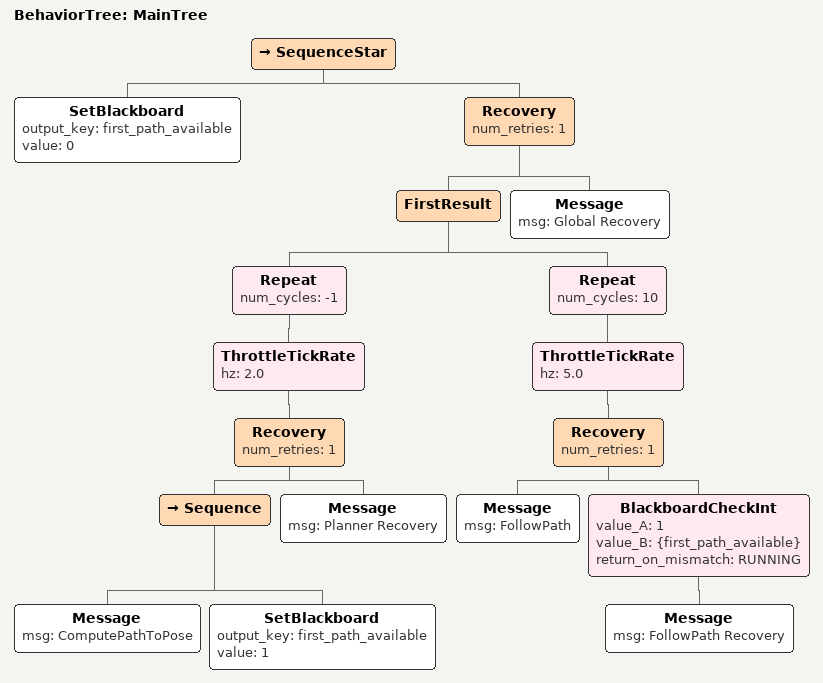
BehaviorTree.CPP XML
<root main_tree_to_execute="MainTree">
  <BehaviorTree ID="MainTree">
    <SequenceStar>
      <SetBlackboard output_key="first_path_available" value="0"/>
      <Recovery num_retries="1">
        <FirstResult>
          <Repeat num_cycles="-1">
            <ThrottleTickRate hz="2.0">
              <Recovery num_retries="1">
                <Sequence>
                  <Message msg="ComputePathToPose"/>
                  <SetBlackboard output_key="first_path_available" value="1"/>
                </Sequence>
                <Message msg="Planner Recovery"/>
              </Recovery>
            </ThrottleTickRate>
          </Repeat>
          <Repeat num_cycles="10">
            <ThrottleTickRate hz="5.0">
              <Recovery num_retries="1">
                <Message msg="FollowPath"/>
                <BlackboardCheckInt value_A="1" value_B="{first_path_available}" return_on_mismatch="RUNNING">
                  <Message msg="FollowPath Recovery"/>
                </BlackboardCheckInt>
              </Recovery>
            </ThrottleTickRate>
          </Repeat>
        </FirstResult>
        <Message msg="Global Recovery"/>
      </Recovery>
    </SequenceStar>
  </BehaviorTree>
</root>
